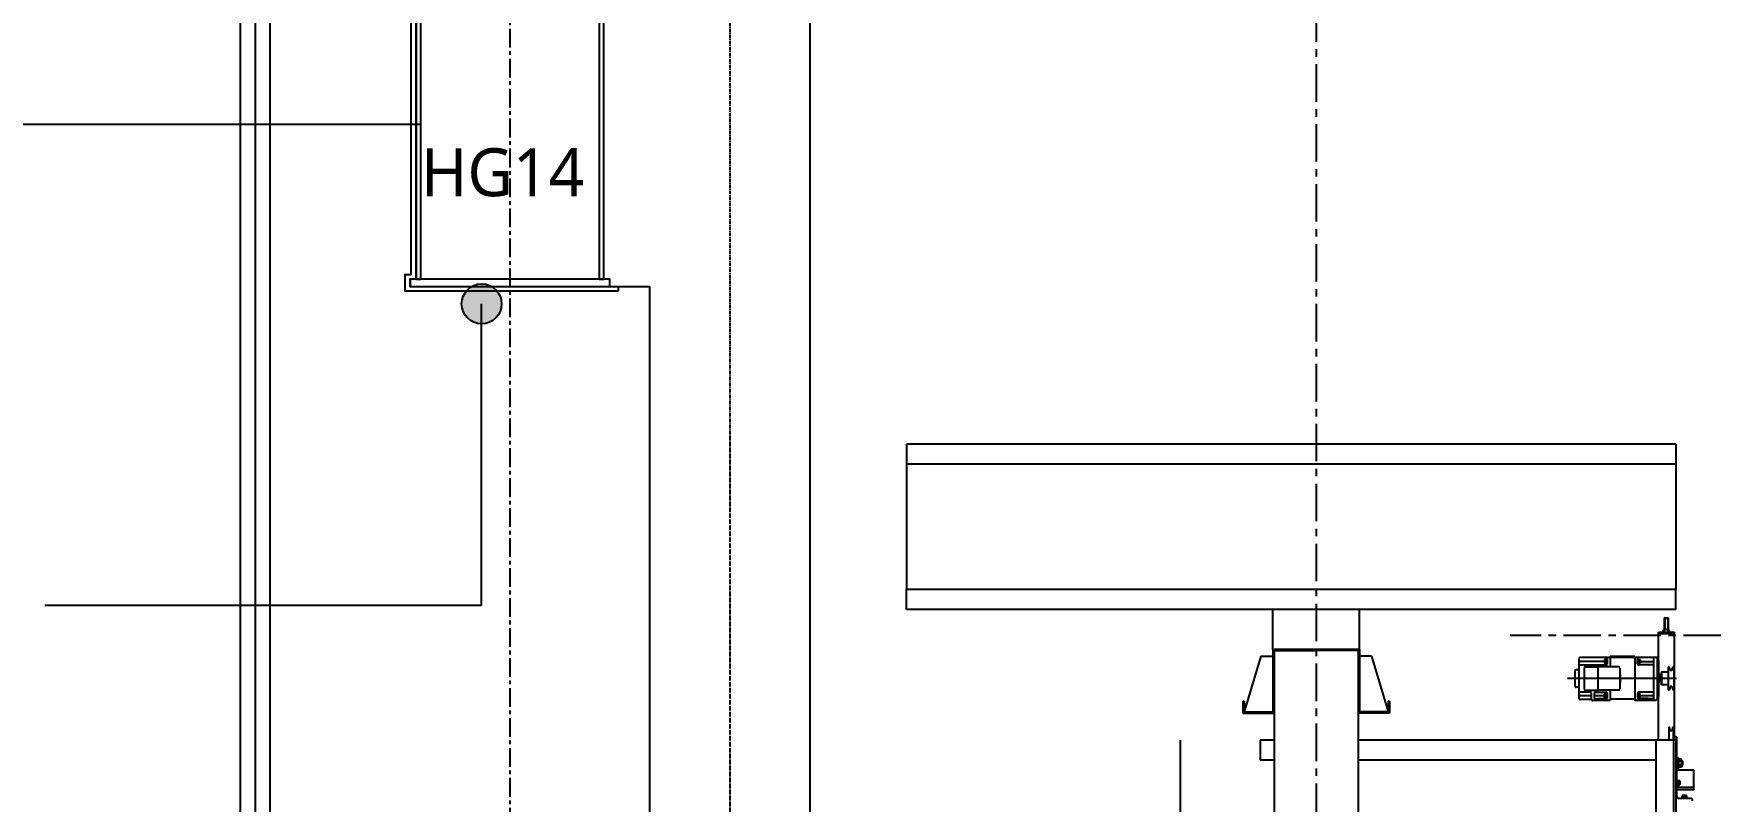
# Model space of a CAD drawing. Header units: millimetres. Extents: x -65167 to 413267, y -17142 to 66587.
# Drawn here: x 392109 to 396312, y 31205 to 33127 of the extents above; entities that cross this region are included whole.
import ezdxf
from ezdxf.enums import TextEntityAlignment as Align

# ---------------------------------------------------------------- set-up
doc = ezdxf.new("R2010")
doc.units = ezdxf.units.MM
doc.header["$LTSCALE"] = 75
doc.header["$MEASUREMENT"] = 0
doc.linetypes.add('CENTER', pattern=[2, 1.25, -0.25, 0.25, -0.25])
doc.layers.get('0').update_dxf_attribs({"linetype": 'CONTINUOUS'})
for name, color, linetype in [('A-ETC-9', 9, 'CONTINUOUS'), ('CEN(ST)', 1, 'CENTER'), ('CON', 2, 'CONTINUOUS'), ('ELEV', 253, 'CONTINUOUS'), ('FIN', 8, 'CONTINUOUS'), ('FIN(패널-T75 글라스울)', 6, 'CONTINUOUS'), ('HF', 3, 'CONTINUOUS'), ('INS', 251, 'BATTING'), ('LED', 7, 'CONTINUOUS'), ('TEXT(노트)', 7, 'CONTINUOUS')]:
    doc.layers.add(name, color=color, linetype=linetype)
doc.styles.add('나눔바른고딕', font='NanumBarunGothic.ttf')
doc.linetypes.add('BATTING', pattern='A,0.0001,-0.1,[134,ltypeshp.shx,S=0.1,R=0,X=-0.1,Y=0],-0.2,[134,ltypeshp.shx,S=0.1,R=180,X=0.1,Y=0],-0.1', length=0.4001)

# ---------------------------------------------------------------- blocks, each defined once
blk = doc.blocks.new('A$C52140DF3')
at = {"layer": 'ELEV'}
for p, q in [((37.6, 3500.1, 0), (37.6, 3136.9, 0)), ((37.6, 3500.1, 0), (1962.6, 3500.1, 0)), ((1962.6, 3500.1, 0), (1962.6, 3136.9, 0)), ((37.6, 3450.1, 0), (1962.6, 3450.1, 0)), ((37.6, 3086.9, 0), (37.6, 3136.9, 0)), ((37.6, 3136.9, 0), (1962.6, 3136.9, 0)), ((1962.6, 3086.9, 0), (1962.6, 3136.9, 0)), ((37.6, 3086.9, 0), (1962.6, 3086.9, 0)), ((829.4, 2986.9, 0), (829.4, 3086.9, 0)), ((1045.8, 2986.9, 0), (1045.8, 3086.9, 0)), ((41.2, 2759.9, 0), (41.2, 3029.8, 0)), ((81.2, 3029.8, 0), (41.2, 3029.8, 0)), ((81.2, 3026.6, 0), (41.2, 3026.6, 0)), ((53.6, 3029.8, 0), (53.6, 3035.7, 0)), ((68.4, 3036.8, 0), (55, 3036.8, 0)), ((55.2, 3036.8, 0), (55.9, 3036.6, 0)), ((55.9, 3034.7, 0), (55.2, 3034.6, 0)), ((55.9, 3036.6, 0), (56.5, 3036.2, 0)), ((56.5, 3035.1, 0), (55.9, 3034.7, 0)), ((56.5, 3036.2, 0), (56.7, 3035.7, 0)), ((56.7, 3035.7, 0), (56.5, 3035.1, 0)), ((57.7, 3065.7, 0), (56.7, 3064.7, 0)), ((56.7, 3064.7, 0), (56.7, 3036.8, 0)), ((66.7, 3064.7, 0), (56.7, 3064.7, 0)), ((56.7, 3035.7, 0), (58.6, 3036.4, 0)), ((56.7, 3029.8, 0), (56.7, 3035.7, 0)), ((56.7, 3029.8, 0), (56.7, 3026.6, 0)), ((57.7, 3065.7, 0), (57.7, 3036.8, 0)), ((65.7, 3065.7, 0), (57.7, 3065.7, 0)), ((57.7, 3029.8, 0), (57.7, 3026.6, 0)), ((58.6, 3036.4, 0), (60.7, 3036.7, 0)), ((60.7, 3036.7, 0), (62.7, 3036.7, 0)), ((62.7, 3036.7, 0), (64.8, 3036.4, 0)), ((64.8, 3036.4, 0), (66.7, 3035.7, 0)), ((65.7, 3065.7, 0), (66.7, 3064.7, 0)), ((65.7, 3065.7, 0), (65.7, 3036.8, 0)), ((65.7, 3029.8, 0), (65.7, 3026.6, 0)), ((66.7, 3064.7, 0), (66.7, 3036.8, 0)), ((66.7, 3029.8, 0), (66.7, 3035.7, 0)), ((66.7, 3029.8, 0), (66.7, 3026.6, 0)), ((67.3, 3036.3, 0), (66.8, 3035.9, 0)), ((66.8, 3035.9, 0), (66.8, 3035.4, 0)), ((66.8, 3035.4, 0), (67.3, 3035, 0)), ((68.3, 3036.8, 0), (67.3, 3036.3, 0)), ((67.3, 3035, 0), (68.3, 3034.6, 0)), ((69.8, 3029.8, 0), (69.8, 3035.7, 0)), ((81.2, 2759.9, 0), (81.2, 3029.8, 0)), ((829.4, 2986.9, 0), (829.4, 2830.1, 0)), ((829.4, 2986.9, 0), (937.6, 2986.9, 0)), ((832.6, 2986.9, 0), (1042.6, 2986.9, 0)), ((1042.6, 2986.9, 0), (1042.6, -382.1, 0)), ((1045.8, 2986.9, 0), (1045.8, 2830.1, 0)), ((42.7, 2942.9, 0), (44.7, 2942.9, 0)), ((42.7, 2942.9, 0), (42.7, 2884.9, 0)), ((47.7, 2933.9, 0), (44.7, 2942.9, 0)), ((51.7, 2933.9, 0), (54.7, 2942.9, 0)), ((54.7, 2942.9, 0), (56.7, 2942.9, 0)), ((56.7, 2942.9, 0), (56.7, 2884.9, 0)), ((81.2, 2958.9, 0), (81.2, 2868.9, 0)), ((81.2, 2958.9, 0), (84.2, 2958.9, 0)), ((84.2, 2966.4, 0), (84.2, 2861.4, 0)), ((84.2, 2966.4, 0), (277.2, 2966.4, 0)), ((93.5, 2949.5, 0), (93.7, 2949.9, 0)), ((93.6, 2949.1, 0), (93.5, 2949.5, 0)), ((94, 2948.7, 0), (93.6, 2949.1, 0)), ((93.7, 2966.4, 0), (93.7, 2858.9, 0)), ((127, 2956.7, 0), (93.7, 2956.7, 0)), ((94.7, 2948.3, 0), (94, 2948.7, 0)), ((95.7, 2947.9, 0), (94.7, 2948.3, 0)), ((95.7, 2947.9, 0), (131.3, 2947.9, 0)), ((127, 2960.8, 0), (127.2, 2961.3, 0)), ((127, 2960.3, 0), (127, 2960.8, 0)), ((127, 2960.5, 0), (127, 2952.8, 0)), ((127.2, 2959.8, 0), (127, 2960.3, 0)), ((127, 2957.2, 0), (127.2, 2958.2, 0)), ((127, 2956.1, 0), (127, 2957.2, 0)), ((127.2, 2955.1, 0), (127, 2956.1, 0)), ((127, 2953, 0), (127.2, 2953.6, 0)), ((127, 2952.5, 0), (127, 2953, 0)), ((127.2, 2952, 0), (127, 2952.5, 0)), ((127.2, 2961.3, 0), (127.5, 2961.8, 0)), ((127.5, 2959.2, 0), (127.2, 2959.8, 0)), ((127.2, 2958.2, 0), (127.5, 2959.2, 0)), ((127.5, 2954.1, 0), (127.2, 2955.1, 0)), ((127.2, 2953.6, 0), (127.5, 2954.1, 0)), ((127.5, 2951.5, 0), (127.2, 2952, 0)), ((132.4, 2961.8, 0), (127.5, 2961.8, 0)), ((131.5, 2959.2, 0), (127.5, 2959.2, 0)), ((131.5, 2954.1, 0), (127.5, 2954.1, 0)), ((132.4, 2951.5, 0), (127.5, 2951.5, 0)), ((131.9, 2948, 0), (131.3, 2947.9, 0)), ((131.5, 2961.8, 0), (131.5, 2951.5, 0)), ((132.5, 2948.3, 0), (131.9, 2948, 0)), ((132.4, 2962.3, 0), (132.4, 2951, 0)), ((133.3, 2962.3, 0), (132.4, 2962.3, 0)), ((133.3, 2951, 0), (132.4, 2951, 0)), ((132.9, 2948.7, 0), (132.5, 2948.3, 0)), ((133.2, 2949.3, 0), (132.9, 2948.7, 0)), ((133.3, 2949.9, 0), (133.2, 2949.3, 0)), ((133.3, 2966.4, 0), (133.3, 2949.9, 0)), ((133.3, 2951, 0), (133.3, 2962.3, 0)), ((140.7, 2968.8, 0), (202.4, 2968.8, 0)), ((140.7, 2968.8, 0), (140.7, 2858.9, 0)), ((178.7, 2941.7, 0), (179.7, 2942.3, 0)), ((179.7, 2942.3, 0), (181.3, 2942.9, 0)), ((181.3, 2942.9, 0), (229.7, 2942.9, 0)), ((202.4, 2968.8, 0), (202.4, 2942.9, 0)), ((209.5, 2949.5, 0), (209.7, 2949.9, 0)), ((209.6, 2949.1, 0), (209.5, 2949.5, 0)), ((210, 2948.7, 0), (209.6, 2949.1, 0)), ((209.7, 2966.4, 0), (209.7, 2949.9, 0)), ((209.7, 2962.3, 0), (210.6, 2962.3, 0)), ((209.7, 2951, 0), (209.7, 2962.3, 0)), ((209.7, 2951, 0), (210.6, 2951, 0)), ((210.7, 2948.3, 0), (210, 2948.7, 0)), ((210.6, 2962.3, 0), (210.6, 2951, 0)), ((210.6, 2961.8, 0), (215.6, 2961.8, 0)), ((210.6, 2951.5, 0), (215.6, 2951.5, 0)), ((211.7, 2947.9, 0), (210.7, 2948.3, 0)), ((211.5, 2961.8, 0), (211.5, 2951.5, 0)), ((211.5, 2959.2, 0), (215.6, 2959.2, 0)), ((211.5, 2954.1, 0), (215.6, 2954.1, 0)), ((277.2, 2947.9, 0), (211.7, 2947.9, 0)), ((215.6, 2961.8, 0), (215.9, 2961.4, 0)), ((215.9, 2959.7, 0), (215.6, 2959.2, 0)), ((215.6, 2959.2, 0), (215.9, 2958.2, 0)), ((215.9, 2955.1, 0), (215.6, 2954.1, 0)), ((215.6, 2954.1, 0), (215.9, 2953.6, 0)), ((215.9, 2952, 0), (215.6, 2951.5, 0)), ((215.9, 2961.4, 0), (216, 2960.8, 0)), ((216, 2960.3, 0), (215.9, 2959.7, 0)), ((215.9, 2958.2, 0), (216, 2957.2, 0)), ((216, 2956.1, 0), (215.9, 2955.1, 0)), ((215.9, 2953.6, 0), (216, 2953.1, 0)), ((216, 2952.5, 0), (215.9, 2952, 0)), ((216, 2960.8, 0), (216, 2960.3, 0)), ((216, 2960.5, 0), (216, 2952.8, 0)), ((216, 2957.2, 0), (216, 2956.1, 0)), ((216, 2956.7, 0), (277.2, 2956.7, 0)), ((216, 2953.1, 0), (216, 2952.5, 0)), ((229.7, 2942.9, 0), (230.6, 2942.8, 0)), ((230.6, 2942.8, 0), (231.5, 2942.3, 0)), ((231.5, 2942.3, 0), (232.1, 2941.7, 0)), ((233.1, 2941.7, 0), (234.2, 2942.3, 0)), ((234.2, 2942.3, 0), (235.7, 2942.9, 0)), ((264.3, 2942.9, 0), (235.7, 2942.9, 0)), ((264.3, 2942.9, 0), (265.3, 2942.8, 0)), ((265.3, 2942.8, 0), (266.1, 2942.3, 0)), ((266.1, 2942.3, 0), (266.8, 2941.7, 0)), ((277.2, 2966.4, 0), (278.1, 2966.3, 0)), ((278.1, 2956.8, 0), (277.2, 2956.7, 0)), ((277.2, 2956.7, 0), (278.1, 2956.5, 0)), ((278.1, 2948.1, 0), (277.2, 2947.9, 0)), ((278.1, 2966.3, 0), (279, 2965.8, 0)), ((279, 2957.2, 0), (278.1, 2956.8, 0)), ((278.1, 2956.5, 0), (279, 2956.1, 0)), ((279, 2948.5, 0), (278.1, 2948.1, 0)), ((279, 2965.8, 0), (279.6, 2965.2, 0)), ((279.6, 2957.9, 0), (279, 2957.2, 0)), ((279, 2956.1, 0), (279.6, 2955.4, 0)), ((279.6, 2949.2, 0), (279, 2948.5, 0)), ((279.6, 2965.2, 0), (280.1, 2964.3, 0)), ((280.1, 2958.7, 0), (279.6, 2957.9, 0)), ((279.6, 2955.4, 0), (280.1, 2954.6, 0)), ((280.1, 2950, 0), (279.6, 2949.2, 0)), ((280.1, 2964.3, 0), (280.2, 2963.4, 0)), ((280.2, 2959.7, 0), (280.1, 2958.7, 0)), ((280.1, 2954.6, 0), (280.2, 2953.7, 0)), ((280.2, 2950.9, 0), (280.1, 2950, 0)), ((280.2, 2963.4, 0), (280.2, 2864.4, 0)), ((799.4, 2970.1, 0), (757.6, 2830.1, 0)), ((799.4, 2970.1, 0), (829.4, 2970.1, 0)), ((832.6, 2983.7, 0), (832.6, -382.1, 0)), ((832.6, 2983.7, 0), (937.6, 2983.7, 0)), ((832.6, 2981.9, 0), (832.6, 2961.9, 0)), ((1042.6, 2983.7, 0), (937.6, 2983.7, 0)), ((1042.6, 2981.9, 0), (1042.6, 2961.9, 0)), ((1075.8, 2970.1, 0), (1045.8, 2970.1, 0)), ((1075.8, 2970.1, 0), (1117.6, 2830.1, 0)), ((35.9, 2913.9, 0), (308.5, 2913.9, 0)), ((47.7, 2933.9, 0), (51.7, 2933.9, 0)), ((56.7, 2929.9, 0), (73.7, 2929.9, 0)), ((73.7, 2929.9, 0), (73.7, 2897.9, 0)), ((73.7, 2929.9, 0), (74.7, 2928.9, 0)), ((74.7, 2928.9, 0), (74.7, 2898.9, 0)), ((77.2, 2922.4, 0), (78.2, 2923.4, 0)), ((77.2, 2922.4, 0), (77.2, 2905.4, 0)), ((77.2, 2905.4, 0), (78.2, 2904.4, 0)), ((78.2, 2923.4, 0), (78.2, 2904.4, 0)), ((78.2, 2923.4, 0), (81.2, 2923.4, 0)), ((78.2, 2904.4, 0), (81.2, 2904.4, 0)), ((176.8, 2924.2, 0), (178.3, 2924.2, 0)), ((176.8, 2924.2, 0), (176.8, 2903.6, 0)), ((176.8, 2903.6, 0), (178.3, 2903.6, 0)), ((177.9, 2940.5, 0), (178.1, 2941.1, 0)), ((178.3, 2939.9, 0), (177.9, 2940.5, 0)), ((178.1, 2941.1, 0), (178.7, 2941.7, 0)), ((178.3, 2939.9, 0), (178.3, 2887.9, 0)), ((232.1, 2941.7, 0), (232.6, 2940.8, 0)), ((232.4, 2940.5, 0), (232.5, 2941.1, 0)), ((232.7, 2939.9, 0), (232.4, 2940.5, 0)), ((232.5, 2941.1, 0), (233.1, 2941.7, 0)), ((232.6, 2940.8, 0), (232.7, 2939.9, 0)), ((232.7, 2939.9, 0), (232.7, 2887.9, 0)), ((232.7, 2939.9, 0), (232.7, 2887.9, 0)), ((266.8, 2941.7, 0), (267.2, 2940.8, 0)), ((267.2, 2940.8, 0), (267.3, 2939.9, 0)), ((267.3, 2939.9, 0), (267.3, 2887.9, 0)), ((279.9, 2938.2, 0), (280.2, 2938.8, 0)), ((280, 2937.6, 0), (279.9, 2938.2, 0)), ((280.6, 2937, 0), (280, 2937.6, 0)), ((281.7, 2936.4, 0), (280.6, 2937, 0)), ((283.2, 2935.8, 0), (281.7, 2936.4, 0)), ((283.2, 2935.8, 0), (287.2, 2935.8, 0)), ((287.2, 2935.8, 0), (288.1, 2935.7, 0)), ((288.1, 2935.7, 0), (289, 2935.2, 0)), ((289, 2935.2, 0), (289.6, 2934.6, 0)), ((289.6, 2934.6, 0), (290.1, 2933.7, 0)), ((290.1, 2933.7, 0), (290.2, 2932.8, 0)), ((290.2, 2932.8, 0), (290.2, 2895, 0)), ((42.7, 2884.9, 0), (44.7, 2884.9, 0)), ((47.7, 2893.9, 0), (44.7, 2884.9, 0)), ((47.7, 2893.9, 0), (51.7, 2893.9, 0)), ((51.7, 2893.9, 0), (54.7, 2884.9, 0)), ((54.7, 2884.9, 0), (56.7, 2884.9, 0)), ((56.7, 2897.9, 0), (73.7, 2897.9, 0)), ((73.7, 2897.9, 0), (74.7, 2898.9, 0)), ((81.2, 2868.9, 0), (84.2, 2868.9, 0)), ((84.2, 2861.4, 0), (86.7, 2861.4, 0)), ((86.7, 2861.4, 0), (86.7, 2858.9, 0)), ((86.7, 2858.9, 0), (140.7, 2858.9, 0)), ((93.5, 2878.3, 0), (93.6, 2878.7, 0)), ((93.7, 2877.9, 0), (93.5, 2878.3, 0)), ((93.6, 2878.7, 0), (94, 2879.1, 0)), ((127, 2871.1, 0), (93.7, 2871.1, 0)), ((93.7, 2863, 0), (107.6, 2863, 0)), ((94, 2879.1, 0), (94.7, 2879.5, 0)), ((94.7, 2879.5, 0), (95.7, 2879.9, 0)), ((95.7, 2879.9, 0), (131.3, 2879.9, 0)), ((107.6, 2863.8, 0), (107.6, 2863, 0)), ((107.6, 2863.8, 0), (131.3, 2863.8, 0)), ((127, 2875.3, 0), (127.2, 2875.8, 0)), ((127, 2874.8, 0), (127, 2875.3, 0)), ((127, 2867.3, 0), (127, 2875, 0)), ((127.2, 2874.2, 0), (127, 2874.8, 0)), ((127, 2871.7, 0), (127.2, 2872.7, 0)), ((127, 2870.6, 0), (127, 2871.7, 0)), ((127.2, 2869.6, 0), (127, 2870.6, 0)), ((127, 2867.5, 0), (127.2, 2868, 0)), ((127, 2867, 0), (127, 2867.5, 0)), ((127.2, 2866.5, 0), (127, 2867, 0)), ((127.2, 2875.8, 0), (127.5, 2876.3, 0)), ((127.5, 2873.7, 0), (127.2, 2874.2, 0)), ((127.2, 2872.7, 0), (127.5, 2873.7, 0)), ((127.5, 2868.6, 0), (127.2, 2869.6, 0)), ((127.2, 2868, 0), (127.5, 2868.6, 0)), ((127.5, 2866, 0), (127.2, 2866.5, 0)), ((132.4, 2876.3, 0), (127.5, 2876.3, 0)), ((131.5, 2873.7, 0), (127.5, 2873.7, 0)), ((131.5, 2868.6, 0), (127.5, 2868.6, 0)), ((132.4, 2866, 0), (127.5, 2866, 0)), ((131.3, 2879.9, 0), (131.9, 2879.8, 0)), ((131.9, 2863.9, 0), (131.3, 2863.8, 0)), ((131.5, 2866, 0), (131.5, 2876.3, 0)), ((131.9, 2879.8, 0), (132.5, 2879.5, 0)), ((132.5, 2864.2, 0), (131.9, 2863.9, 0)), ((133.3, 2876.8, 0), (132.4, 2876.8, 0)), ((132.4, 2865.5, 0), (132.4, 2876.8, 0)), ((133.3, 2865.5, 0), (132.4, 2865.5, 0)), ((132.5, 2879.5, 0), (132.9, 2879.1, 0)), ((132.9, 2864.6, 0), (132.5, 2864.2, 0)), ((132.9, 2879.1, 0), (133.2, 2878.5, 0)), ((133.2, 2865.2, 0), (132.9, 2864.6, 0)), ((133.2, 2878.5, 0), (133.3, 2877.9, 0)), ((133.3, 2865.8, 0), (133.2, 2865.2, 0)), ((133.3, 2877.9, 0), (133.3, 2865.8, 0)), ((140.7, 2861.9, 0), (202.4, 2861.9, 0)), ((177.9, 2887.3, 0), (178.3, 2887.9, 0)), ((178.1, 2886.7, 0), (177.9, 2887.3, 0)), ((178.7, 2886.1, 0), (178.1, 2886.7, 0)), ((179.7, 2885.5, 0), (178.7, 2886.1, 0)), ((181.3, 2884.9, 0), (179.7, 2885.5, 0)), ((181.3, 2884.9, 0), (229.7, 2884.9, 0)), ((202.4, 2884.9, 0), (202.4, 2858.9, 0)), ((202.4, 2858.9, 0), (246.3, 2858.9, 0)), ((209.5, 2878.3, 0), (209.6, 2878.7, 0)), ((209.7, 2877.9, 0), (209.5, 2878.3, 0)), ((209.5, 2864.6, 0), (209.7, 2865, 0)), ((209.6, 2864.2, 0), (209.5, 2864.6, 0)), ((209.6, 2878.7, 0), (210, 2879.1, 0)), ((210, 2863.8, 0), (209.6, 2864.2, 0)), ((209.7, 2877.9, 0), (209.7, 2865, 0)), ((209.7, 2876.8, 0), (210.6, 2876.8, 0)), ((209.7, 2865.5, 0), (210.6, 2865.5, 0)), ((210, 2879.1, 0), (210.7, 2879.5, 0)), ((210.7, 2863.4, 0), (210, 2863.8, 0)), ((210.6, 2865.5, 0), (210.6, 2876.8, 0)), ((210.6, 2876.3, 0), (215.6, 2876.3, 0)), ((210.6, 2866, 0), (215.6, 2866, 0)), ((210.7, 2879.5, 0), (211.7, 2879.9, 0)), ((211.7, 2863, 0), (210.7, 2863.4, 0)), ((211.5, 2866, 0), (211.5, 2876.3, 0)), ((211.5, 2873.7, 0), (215.6, 2873.7, 0)), ((211.5, 2868.6, 0), (215.6, 2868.6, 0)), ((238.9, 2879.9, 0), (211.7, 2879.9, 0)), ((211.7, 2863, 0), (239.9, 2863, 0)), ((215.6, 2876.3, 0), (215.9, 2875.8, 0)), ((215.9, 2874.2, 0), (215.6, 2873.7, 0)), ((215.6, 2873.7, 0), (215.9, 2872.7, 0)), ((215.9, 2869.6, 0), (215.6, 2868.6, 0)), ((215.6, 2868.6, 0), (215.9, 2868.1, 0)), ((215.9, 2866.4, 0), (215.6, 2866, 0)), ((215.9, 2875.8, 0), (216, 2875.3, 0)), ((216, 2874.7, 0), (215.9, 2874.2, 0)), ((215.9, 2872.7, 0), (216, 2871.7, 0)), ((216, 2870.6, 0), (215.9, 2869.6, 0)), ((215.9, 2868.1, 0), (216, 2867.5, 0)), ((216, 2867, 0), (215.9, 2866.4, 0)), ((216, 2875.3, 0), (216, 2874.7, 0)), ((216, 2867.3, 0), (216, 2875, 0)), ((216, 2871.7, 0), (216, 2870.6, 0)), ((241.9, 2871.1, 0), (216, 2871.1, 0)), ((216, 2867.5, 0), (216, 2867, 0)), ((230.6, 2885, 0), (229.7, 2884.9, 0)), ((231.5, 2885.5, 0), (230.6, 2885, 0)), ((232.1, 2886.1, 0), (231.5, 2885.5, 0)), ((232.6, 2887, 0), (232.1, 2886.1, 0)), ((232.4, 2887.3, 0), (232.7, 2887.9, 0)), ((232.5, 2886.7, 0), (232.4, 2887.3, 0)), ((233.1, 2886.1, 0), (232.5, 2886.7, 0)), ((232.7, 2887.9, 0), (232.6, 2887, 0)), ((234.2, 2885.5, 0), (233.1, 2886.1, 0)), ((235.7, 2884.9, 0), (234.2, 2885.5, 0)), ((264.3, 2884.9, 0), (235.7, 2884.9, 0)), ((238.9, 2879.9, 0), (239.8, 2879.7, 0)), ((239.8, 2879.7, 0), (240.7, 2879.3, 0)), ((240.5, 2863.1, 0), (239.9, 2863, 0)), ((241.1, 2863.4, 0), (240.5, 2863.1, 0)), ((240.7, 2879.3, 0), (241.3, 2878.6, 0)), ((241.5, 2863.8, 0), (241.1, 2863.4, 0)), ((241.3, 2878.6, 0), (241.8, 2877.8, 0)), ((241.8, 2864.4, 0), (241.5, 2863.8, 0)), ((241.8, 2877.8, 0), (241.9, 2876.9, 0)), ((241.9, 2865, 0), (241.8, 2864.4, 0)), ((241.9, 2876.9, 0), (241.9, 2865, 0)), ((247.2, 2859, 0), (246.3, 2858.9, 0)), ((248.1, 2859.5, 0), (247.2, 2859, 0)), ((248.7, 2860.1, 0), (248.1, 2859.5, 0)), ((249.2, 2861, 0), (248.7, 2860.1, 0)), ((249, 2877.5, 0), (249.1, 2878.1, 0)), ((249.3, 2876.9, 0), (249, 2877.5, 0)), ((249.1, 2878.1, 0), (249.7, 2878.7, 0)), ((249.3, 2861.9, 0), (249.2, 2861, 0)), ((249.3, 2876.9, 0), (249.3, 2861.9, 0)), ((277.2, 2871.1, 0), (249.3, 2871.1, 0)), ((249.3, 2861.4, 0), (277.2, 2861.4, 0)), ((249.7, 2878.7, 0), (250.8, 2879.3, 0)), ((250.8, 2879.3, 0), (252.3, 2879.9, 0)), ((252.3, 2879.9, 0), (277.2, 2879.9, 0)), ((265.3, 2885, 0), (264.3, 2884.9, 0)), ((266.1, 2885.5, 0), (265.3, 2885, 0)), ((266.8, 2886.1, 0), (266.1, 2885.5, 0)), ((267.2, 2887, 0), (266.8, 2886.1, 0)), ((267.3, 2887.9, 0), (267.2, 2887, 0)), ((277.2, 2879.9, 0), (278.1, 2879.7, 0)), ((278.1, 2871.3, 0), (277.2, 2871.1, 0)), ((277.2, 2871.1, 0), (278.1, 2871, 0)), ((278.1, 2861.5, 0), (277.2, 2861.4, 0)), ((278.1, 2879.7, 0), (279, 2879.3, 0)), ((279, 2871.7, 0), (278.1, 2871.3, 0)), ((278.1, 2871, 0), (279, 2870.6, 0)), ((279, 2862, 0), (278.1, 2861.5, 0)), ((279, 2879.3, 0), (279.6, 2878.6, 0)), ((279.6, 2872.4, 0), (279, 2871.7, 0)), ((279, 2870.6, 0), (279.6, 2869.9, 0)), ((279.6, 2862.6, 0), (279, 2862, 0)), ((279.6, 2878.6, 0), (280.1, 2877.8, 0)), ((280.1, 2873.2, 0), (279.6, 2872.4, 0)), ((279.6, 2869.9, 0), (280.1, 2869.1, 0)), ((280.1, 2863.5, 0), (279.6, 2862.6, 0)), ((279.9, 2889.6, 0), (280, 2890.2, 0)), ((280.2, 2889, 0), (279.9, 2889.6, 0)), ((280, 2890.2, 0), (280.6, 2890.8, 0)), ((280.1, 2877.8, 0), (280.2, 2876.9, 0)), ((280.2, 2874.1, 0), (280.1, 2873.2, 0)), ((280.1, 2869.1, 0), (280.2, 2868.1, 0)), ((280.2, 2864.4, 0), (280.1, 2863.5, 0)), ((280.6, 2890.8, 0), (281.7, 2891.4, 0)), ((281.7, 2891.4, 0), (283.2, 2892, 0)), ((283.2, 2892, 0), (287.2, 2892, 0)), ((288.1, 2892.1, 0), (287.2, 2892, 0)), ((289, 2892.6, 0), (288.1, 2892.1, 0)), ((289.6, 2893.2, 0), (289, 2892.6, 0)), ((290.1, 2894.1, 0), (289.6, 2893.2, 0)), ((290.2, 2895, 0), (290.1, 2894.1, 0)), ((754.4, 2856.9, 0), (754.4, 2826.9, 0)), ((754.4, 2856.9, 0), (757.6, 2856.9, 0)), ((754.4, 2826.9, 0), (832.6, 2826.9, 0)), ((757.6, 2856.9, 0), (757.6, 2830.1, 0)), ((757.6, 2830.1, 0), (829.4, 2830.1, 0)), ((1120.8, 2826.9, 0), (1042.6, 2826.9, 0)), ((1117.6, 2830.1, 0), (1045.8, 2830.1, 0)), ((1117.6, 2856.9, 0), (1117.6, 2830.1, 0)), ((1120.8, 2856.9, 0), (1117.6, 2856.9, 0)), ((1120.8, 2856.9, 0), (1120.8, 2826.9, 0)), ((44.2, 2792, 0), (44.2, 2759.9, 0)), ((44.2, 2792, 0), (45.7, 2792, 0)), ((44.2, 2792, 0), (45.7, 2792, 0)), ((45.7, 2792, 0), (47.7, 2783, 0)), ((47.7, 2783, 0), (51.7, 2783, 0)), ((51.7, 2783, 0), (53.7, 2792, 0)), ((53.7, 2792, 0), (55.2, 2792, 0)), ((53.7, 2792, 0), (55.2, 2792, 0)), ((55.2, 2792, 0), (55.2, 2759.9, 0)), ((34.9, 2765.6, 0), (35, 2766.2, 0)), ((35.2, 2765, 0), (34.9, 2765.6, 0)), ((35, 2766.2, 0), (35.6, 2766.8, 0)), ((35.2, 2620, 0), (35.2, 2765, 0)), ((35.6, 2766.8, 0), (36.7, 2767.4, 0)), ((36.7, 2767.4, 0), (38.2, 2768, 0)), ((37.6, 2759.9, 0), (832.6, 2759.9, 0)), ((37.6, 2759.9, 0), (37.6, -177.1, 0)), ((38.2, 2768, 0), (41.2, 2768, 0)), ((43.6, 2759.9, 0), (43.6, -177.1, 0)), ((87.6, 2759.9, 0), (87.6, -177.1, 0)), ((1042.6, 2759.9, 0), (1077.6, 2759.9, 0)), ((1077.6, 2759.9, 0), (1077.6, 2709.9, 0)), ((1277.6, 2759.9, 0), (1277.6, -177.1, 0)), ((21.2, 2707, 0), (22.2, 2708, 0)), ((21.2, 2707, 0), (22.6, 2707, 0)), ((21.2, 2707, 0), (21.2, 2697, 0)), ((21.2, 2697, 0), (22.2, 2696, 0)), ((21.2, 2697, 0), (22.6, 2697, 0)), ((22.2, 2708, 0), (22.2, 2696, 0)), ((22.2, 2708, 0), (22.6, 2708, 0)), ((22.2, 2696, 0), (22.6, 2696, 0)), ((22.6, 2709.3, 0), (23, 2710.8, 0)), ((22.6, 2694.6, 0), (22.6, 2709.3, 0)), ((22.6, 2708, 0), (37.6, 2708, 0)), ((22.6, 2696, 0), (37.6, 2696, 0)), ((22.6, 2694.6, 0), (23, 2693.2, 0)), ((22.7, 2702.9, 0), (23.3, 2704.9, 0)), ((22.7, 2701, 0), (22.7, 2702.9, 0)), ((23.3, 2699, 0), (22.7, 2701, 0)), ((23, 2710.8, 0), (24, 2711.6, 0)), ((23, 2693.2, 0), (24, 2692.3, 0)), ((23.3, 2704.9, 0), (24.6, 2706.9, 0)), ((24.6, 2697.1, 0), (23.3, 2699, 0)), ((24, 2711.6, 0), (25.3, 2711.6, 0)), ((24, 2692.3, 0), (25.3, 2692.3, 0)), ((24.6, 2711.8, 0), (30.7, 2711.8, 0)), ((24.6, 2706.9, 0), (30.7, 2706.9, 0)), ((24.6, 2697.1, 0), (30.7, 2697.1, 0)), ((24.6, 2692.2, 0), (30.7, 2692.2, 0)), ((25.3, 2711.6, 0), (26.3, 2710.8, 0)), ((25.3, 2692.3, 0), (26.3, 2693.2, 0)), ((26.3, 2710.8, 0), (26.7, 2709.3, 0)), ((26.3, 2693.2, 0), (26.7, 2694.6, 0)), ((30.7, 2689.2, 0), (30.7, 2714.8, 0)), ((30.7, 2714.8, 0), (35.2, 2714.8, 0)), ((33.2, 2689.2, 0), (33.2, 2714.8, 0)), ((87.6, 2709.9, 0), (832.6, 2709.9, 0)), ((1042.6, 2709.9, 0), (1077.6, 2709.9, 0)), ((-7.4, 2684.9, 0), (37.6, 2684.9, 0)), ((-7.4, 2634.9, 0), (-7.4, 2684.9, 0)), ((28.2, 2657.6, 0), (28.4, 2658.1, 0)), ((28.2, 2657, 0), (28.2, 2657.6, 0)), ((28.2, 2657.3, 0), (28.2, 2648.6, 0)), ((28.4, 2656.4, 0), (28.2, 2657, 0)), ((28.2, 2653.5, 0), (28.4, 2654.7, 0)), ((28.2, 2652.4, 0), (28.2, 2653.5, 0)), ((28.4, 2651.2, 0), (28.2, 2652.4, 0)), ((28.2, 2648.9, 0), (28.4, 2649.5, 0)), ((28.2, 2648.4, 0), (28.2, 2648.9, 0)), ((28.4, 2647.8, 0), (28.2, 2648.4, 0)), ((28.4, 2658.1, 0), (28.7, 2658.7, 0)), ((28.7, 2655.8, 0), (28.4, 2656.4, 0)), ((28.4, 2654.7, 0), (28.7, 2655.8, 0)), ((28.7, 2650.1, 0), (28.4, 2651.2, 0)), ((28.4, 2649.5, 0), (28.7, 2650.1, 0)), ((34.2, 2658.7, 0), (28.7, 2658.7, 0)), ((33.2, 2655.8, 0), (28.7, 2655.8, 0)), ((33.2, 2650.1, 0), (28.7, 2650.1, 0)), ((30.7, 2689.2, 0), (35.2, 2689.2, 0)), ((33.2, 2658.7, 0), (33.2, 2647.2, 0)), ((34.2, 2659.2, 0), (34.2, 2646.7, 0)), ((35.2, 2659.2, 0), (34.2, 2659.2, 0)), ((34.9, 2670.6, 0), (35, 2671.2, 0)), ((35.2, 2670, 0), (34.9, 2670.6, 0)), ((35, 2671.2, 0), (35.6, 2671.8, 0)), ((35.2, 2646.7, 0), (35.2, 2659.2, 0)), ((35.6, 2671.8, 0), (36.7, 2672.4, 0)), ((36.7, 2672.4, 0), (38.2, 2673, 0)), ((-7.4, 2640.9, 0), (37.6, 2640.9, 0)), ((-7.4, 2634.9, 0), (37.6, 2634.9, 0)), ((-4.1, 2611.6, 0), (-4, 2612.2, 0)), ((-3.8, 2611, 0), (-4.1, 2611.6, 0)), ((-4, 2612.2, 0), (-3.4, 2612.8, 0)), ((-3.8, 2608, 0), (-3.8, 2611, 0)), ((-3.4, 2612.8, 0), (-2.3, 2613.4, 0)), ((-2.3, 2613.4, 0), (-0.8, 2614, 0)), ((-0.8, 2614, 0), (29.2, 2614, 0)), ((10, 2614, 0), (10, 2615, 0)), ((22.5, 2615, 0), (10, 2615, 0)), ((10, 2614, 0), (22.5, 2614, 0)), ((10.5, 2620.4, 0), (11, 2620.8, 0)), ((10.5, 2615, 0), (10.5, 2620.4, 0)), ((22, 2616, 0), (10.5, 2616, 0)), ((11, 2620.8, 0), (11.6, 2620.9, 0)), ((11.6, 2620.9, 0), (12.2, 2620.9, 0)), ((20.5, 2621, 0), (11.9, 2621, 0)), ((12.2, 2620.9, 0), (12.8, 2620.8, 0)), ((12.8, 2620.8, 0), (13.3, 2620.4, 0)), ((13.3, 2620.4, 0), (14.5, 2620.8, 0)), ((13.3, 2616, 0), (13.3, 2620.4, 0)), ((14.5, 2620.8, 0), (15.6, 2620.9, 0)), ((15.6, 2620.9, 0), (16.8, 2620.9, 0)), ((16.8, 2620.9, 0), (18, 2620.8, 0)), ((18, 2620.8, 0), (19.1, 2620.4, 0)), ((19.1, 2620.4, 0), (19.6, 2620.8, 0)), ((19.1, 2616, 0), (19.1, 2620.4, 0)), ((19.6, 2620.8, 0), (20.2, 2620.9, 0)), ((20.2, 2620.9, 0), (20.8, 2620.9, 0)), ((20.8, 2620.9, 0), (21.4, 2620.8, 0)), ((21.4, 2620.8, 0), (22, 2620.4, 0)), ((22, 2615, 0), (22, 2620.4, 0)), ((22.5, 2614, 0), (22.5, 2615, 0)), ((28.7, 2647.2, 0), (28.4, 2647.8, 0)), ((34.2, 2647.2, 0), (28.7, 2647.2, 0)), ((31.1, 2614.3, 0), (29.2, 2614, 0)), ((32.7, 2615.1, 0), (31.1, 2614.3, 0)), ((34.1, 2616.4, 0), (32.7, 2615.1, 0)), ((34.9, 2618.1, 0), (34.1, 2616.4, 0)), ((35.2, 2646.7, 0), (34.2, 2646.7, 0)), ((35.2, 2620, 0), (34.9, 2618.1, 0))]:
    blk.add_line(p, q, dxfattribs=at)
blk = doc.blocks.new('bhf-100x470')
at = {"layer": 'HF', "linetype": 'ByBlock'}
for p, q in [((66774.7, 58248.5), (66594.7, 58248.5)), ((66594.7, 58248.5), (66594.7, 58230.5)), ((66594.7, 58230.5), (66774.7, 58230.5)), ((66774.7, 58230.5), (66774.7, 58248.5)), ((67224.7, 58248.5), (67044.7, 58248.5)), ((67044.7, 58248.5), (67044.7, 58230.5)), ((67044.7, 58230.5), (67224.7, 58230.5)), ((67224.7, 58230.5), (67224.7, 58248.5))]:
    blk.add_line(p, q, dxfattribs=at)
for points in [[(66674.7, 57260.5), (66686.7, 57260.5), (66686.7, 58230.5), (66674.7, 58230.5)], [(67132.7, 57260.5), (67144.7, 57260.5), (67144.7, 58230.5), (67132.7, 58230.5)], [(66659.7, 57242.5), (67159.7, 57242.5), (67159.7, 57260.5), (66659.7, 57260.5)]]:
    blk.add_lwpolyline(points, close=True, dxfattribs=at)

msp = doc.modelspace()

# ---------------------------------------------------------------- hatches: boundary and pattern name
at = {"ltscale": 10000}
h = msp.add_hatch(color=256, dxfattribs=at)
h.dxf.hatch_style = 1
edge = h.paths.add_edge_path()
edge.add_arc((393229.8, 32450.6), 50, -180, 180)

# ---------------------------------------------------------------- linework, layer by layer
at = {"layer": 'CEN(ST)', "ltscale": 0.1}
msp.add_line((393850.6, 52264.1), (393850.6, 12191.9), dxfattribs=at)
at = {"layer": 'CEN(ST)'}
for p, q in [((395318.1, 49550.3), (395318.1, 12191.9)), ((402630.5, 31620.3), (395802.9, 31620.3))]:
    msp.add_line(p, q, dxfattribs=at)
at = {"layer": 'CEN(ST)', "ltscale": 0.5}
msp.add_lwpolyline([(393300.6, 52264.1), (393300.6, 13541.4)], dxfattribs=at)
at = {"layer": 'CON', "ltscale": 0.1}
for p, q in [((394050.6, 49550.3), (394050.6, 24950.3)), ((393650.6, 24950.3), (393650.6, 32494.3))]:
    msp.add_line(p, q, dxfattribs=at)
at = {"layer": 'CON', "ltscale": 1000}
msp.add_line((393550.6, 32494.3), (393650.6, 32494.3), dxfattribs=at)
at = {"layer": 'FIN'}
msp.add_line((387059.8, 32900.3), (393075.6, 32900.3), dxfattribs=at)
at = {"layer": 'FIN', "ltscale": 10000}
msp.add_lwpolyline([(393571.6, 32482.3), (393038.6, 32482.3), (393038.6, 32524.3), (393053.6, 32524.3), (393053.6, 33470.3), (392973.6, 33470.3), (392973.6, 33500.3), (392985.6, 33500.3), (392985.6, 33482.3), (393065.6, 33482.3), (393065.6, 32512.3), (393050.6, 32512.3), (393050.6, 32494.3), (393571.6, 32494.3)], close=True, dxfattribs=at)
at = {"layer": 'FIN(패널-T75 글라스울)', "ltscale": 10000}
msp.add_lwpolyline([(392625.6, 23850.3), (392700.6, 23850.3), (392700.6, 33500.3), (392625.6, 33500.3)], close=True, dxfattribs=at)
at = {"layer": 'INS', "ltscale": 1.2}
msp.add_line((392663.1, 33500.3), (392663.1, 23850.3), dxfattribs=at)
at = {"layer": 'LED', "ltscale": 10000}
for p, q in [((393229.8, 31696.4), (393229.8, 32450.6)), ((392137.2, 31696.4), (393229.8, 31696.4))]:
    msp.add_line(p, q, dxfattribs=at)
msp.add_circle((393229.8, 32450.6), 50, dxfattribs=at)

# ---------------------------------------------------------------- block references
msp.add_blockref('bhf-100x470', (326390.8, -24748.2))
at = {"layer": 'A-ETC-9', "xscale": -1}
msp.add_blockref('A$C52140DF3', (396255.6, 28599.1), dxfattribs=at)

# ---------------------------------------------------------------- texts
at = {"layer": 'TEXT(노트)', "style": '나눔바른고딕'}
msp.add_text('HG14', height=120, dxfattribs=at).set_placement((393078.2, 32780), align=Align.MIDDLE_LEFT)

doc.saveas('drawing.dxf')
